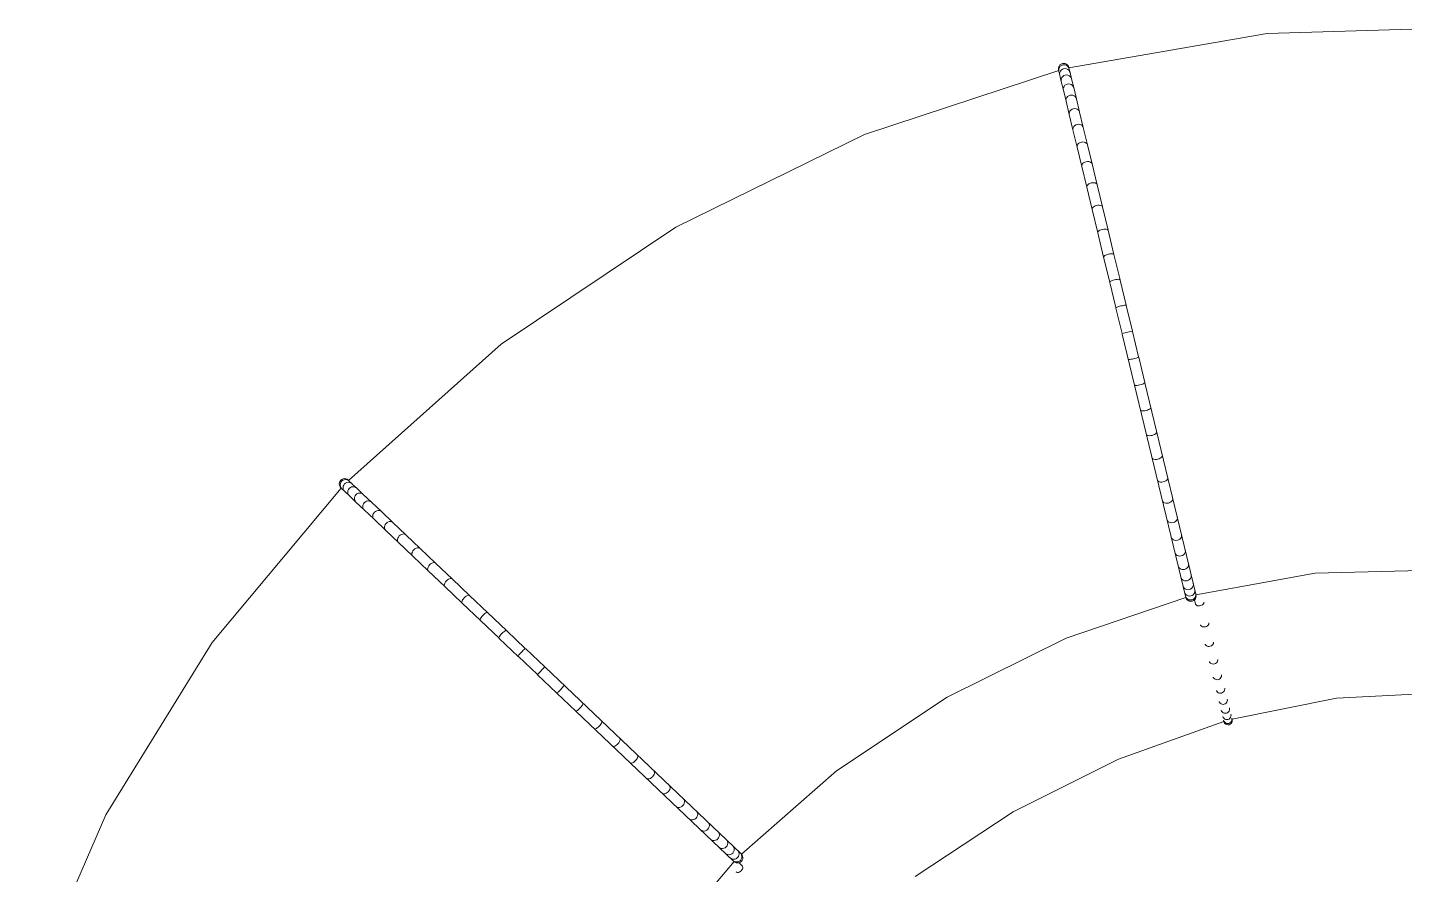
# Model space of a CAD drawing. Header units: millimetres. Extents: x 7998 to 72132, y -12523 to 5591.
# Drawn here: x 64845.8 to 64896, y -7515.5 to -7484.6 of the extents above; entities that cross this region are included whole.
import ezdxf

# ---------------------------------------------------------------- set-up
doc = ezdxf.new("R2010")
doc.units = ezdxf.units.MM
doc.layers.add('Xray_Furniture Temporary', color=23, linetype='Continuous', lineweight=15)

msp = doc.modelspace()

# ---------------------------------------------------------------- linework, layer by layer
at = {"layer": 'Xray_Furniture Temporary', "lineweight": 0}
for p, q in [((64890.963, -7484.844), (64883.738, -7486.102)), ((64898.342, -7484.629), (64890.963, -7484.844)), ((64883.499, -7485.944), (64883.55, -7485.938)), ((64883.55, -7485.938), (64883.6, -7485.946)), ((64876.283, -7488.534), (64883.364, -7486.195)), ((64883.352, -7486.13), (64883.36, -7486.08)), ((64883.358, -7486.181), (64883.352, -7486.13)), ((64883.364, -7486.195), (64883.358, -7486.181)), ((64883.36, -7486.08), (64883.38, -7486.033)), ((64883.364, -7486.177), (64883.371, -7486.127)), ((64883.364, -7486.195), (64883.364, -7486.177)), ((64883.369, -7486.228), (64883.364, -7486.195)), ((64883.403, -7486.367), (64883.369, -7486.228)), ((64883.371, -7486.127), (64883.392, -7486.08)), ((64883.38, -7486.033), (64883.412, -7485.993)), ((64883.392, -7486.08), (64883.423, -7486.04)), ((64883.397, -7486.317), (64883.405, -7486.267)), ((64883.403, -7486.367), (64883.397, -7486.317)), ((64883.408, -7486.38), (64883.403, -7486.367)), ((64883.405, -7486.267), (64883.425, -7486.22)), ((64883.458, -7486.596), (64883.408, -7486.38)), ((64883.412, -7485.993), (64883.452, -7485.962)), ((64883.423, -7486.04), (64883.464, -7486.01)), ((64883.425, -7486.22), (64883.457, -7486.181)), ((64883.452, -7485.962), (64883.499, -7485.944)), ((64883.457, -7486.181), (64883.498, -7486.151)), ((64883.464, -7486.01), (64883.511, -7485.991)), ((64883.481, -7486.452), (64883.513, -7486.413)), ((64883.498, -7486.151), (64883.545, -7486.133)), ((64883.511, -7485.991), (64883.561, -7485.986)), ((64883.513, -7486.413), (64883.554, -7486.383)), ((64883.545, -7486.133), (64883.595, -7486.127)), ((64883.554, -7486.383), (64883.601, -7486.365)), ((64883.561, -7485.986), (64883.611, -7485.994)), ((64883.595, -7486.127), (64883.645, -7486.135)), ((64883.6, -7485.946), (64883.646, -7485.967)), ((64883.601, -7486.365), (64883.651, -7486.359)), ((64883.611, -7485.994), (64883.658, -7486.015)), ((64883.645, -7486.135), (64883.692, -7486.155)), ((64883.646, -7485.967), (64883.686, -7485.999)), ((64883.651, -7486.359), (64883.701, -7486.367)), ((64883.658, -7486.015), (64883.697, -7486.047)), ((64883.686, -7485.999), (64883.716, -7486.041)), ((64883.692, -7486.155), (64883.731, -7486.186)), ((64883.697, -7486.047), (64883.727, -7486.088)), ((64883.701, -7486.367), (64883.747, -7486.386)), ((64883.716, -7486.041), (64883.735, -7486.089)), ((64883.727, -7486.088), (64883.738, -7486.102)), ((64883.731, -7486.186), (64883.761, -7486.227)), ((64883.738, -7486.102), (64883.733, -7486.103)), ((64883.735, -7486.089), (64883.738, -7486.102)), ((64883.779, -7486.274), (64883.738, -7486.102)), ((64883.747, -7486.386), (64883.787, -7486.417)), ((64883.761, -7486.227), (64883.779, -7486.274)), ((64883.835, -7486.503), (64883.779, -7486.274)), ((64883.787, -7486.417), (64883.816, -7486.457)), ((64883.453, -7486.546), (64883.461, -7486.497)), ((64883.458, -7486.596), (64883.453, -7486.546)), ((64883.535, -7486.913), (64883.458, -7486.596)), ((64883.461, -7486.497), (64883.481, -7486.452)), ((64883.53, -7486.865), (64883.538, -7486.817)), ((64883.535, -7486.913), (64883.53, -7486.865)), ((64883.632, -7487.316), (64883.535, -7486.913)), ((64883.538, -7486.817), (64883.559, -7486.773)), ((64883.559, -7486.773), (64883.591, -7486.735)), ((64883.591, -7486.735), (64883.632, -7486.706)), ((64883.632, -7486.706), (64883.679, -7486.688)), ((64883.679, -7486.688), (64883.729, -7486.682)), ((64883.729, -7486.682), (64883.779, -7486.689)), ((64883.779, -7486.689), (64883.825, -7486.707)), ((64883.816, -7486.457), (64883.835, -7486.503)), ((64883.825, -7486.707), (64883.864, -7486.737)), ((64883.911, -7486.82), (64883.835, -7486.503)), ((64883.864, -7486.737), (64883.893, -7486.775)), ((64883.893, -7486.775), (64883.911, -7486.82)), ((64884.008, -7487.224), (64883.911, -7486.82)), ((64883.627, -7487.27), (64883.636, -7487.224)), ((64883.632, -7487.316), (64883.627, -7487.27)), ((64883.749, -7487.801), (64883.632, -7487.316)), ((64883.636, -7487.224), (64883.657, -7487.181)), ((64883.657, -7487.181), (64883.689, -7487.145)), ((64883.689, -7487.145), (64883.731, -7487.116)), ((64883.731, -7487.116), (64883.778, -7487.098)), ((64883.778, -7487.098), (64883.828, -7487.092)), ((64883.828, -7487.092), (64883.878, -7487.098)), ((64883.878, -7487.098), (64883.923, -7487.116)), ((64883.923, -7487.116), (64883.962, -7487.144)), ((64883.962, -7487.144), (64883.991, -7487.181)), ((64883.991, -7487.181), (64884.008, -7487.224)), ((64884.125, -7487.709), (64884.008, -7487.224)), ((64883.745, -7487.757), (64883.754, -7487.713)), ((64883.749, -7487.801), (64883.745, -7487.757)), ((64883.884, -7488.362), (64883.749, -7487.801)), ((64883.754, -7487.713), (64883.776, -7487.672)), ((64883.776, -7487.672), (64883.808, -7487.637)), ((64883.808, -7487.637), (64883.85, -7487.61)), ((64883.85, -7487.61), (64883.897, -7487.592)), ((64883.897, -7487.592), (64883.947, -7487.586)), ((64883.947, -7487.586), (64883.996, -7487.591)), ((64883.996, -7487.591), (64884.042, -7487.607)), ((64884.042, -7487.607), (64884.08, -7487.634)), ((64884.08, -7487.634), (64884.109, -7487.668)), ((64884.109, -7487.668), (64884.125, -7487.709)), ((64884.261, -7488.27), (64884.125, -7487.709)), ((64883.881, -7488.321), (64883.891, -7488.28)), ((64883.884, -7488.362), (64883.881, -7488.321)), ((64884.037, -7488.995), (64883.884, -7488.362)), ((64883.891, -7488.28), (64883.913, -7488.241)), ((64883.913, -7488.241), (64883.946, -7488.207)), ((64883.946, -7488.207), (64883.987, -7488.181)), ((64883.987, -7488.181), (64884.035, -7488.164)), ((64884.035, -7488.164), (64884.085, -7488.157)), ((64884.085, -7488.157), (64884.134, -7488.161)), ((64884.134, -7488.161), (64884.179, -7488.176)), ((64884.179, -7488.176), (64884.217, -7488.2)), ((64884.217, -7488.2), (64884.245, -7488.232)), ((64884.245, -7488.232), (64884.261, -7488.27)), ((64884.413, -7488.903), (64884.261, -7488.27)), ((64869.407, -7491.911), (64876.283, -7488.534)), ((64884.034, -7488.957), (64884.045, -7488.918)), ((64884.045, -7488.918), (64884.067, -7488.882)), ((64884.067, -7488.882), (64884.101, -7488.85)), ((64884.101, -7488.85), (64884.143, -7488.825)), ((64884.143, -7488.825), (64884.19, -7488.808)), ((64884.19, -7488.808), (64884.24, -7488.801)), ((64884.24, -7488.801), (64884.289, -7488.804)), ((64884.289, -7488.804), (64884.334, -7488.817)), ((64884.334, -7488.817), (64884.371, -7488.839)), ((64884.371, -7488.839), (64884.398, -7488.868)), ((64884.398, -7488.868), (64884.413, -7488.903)), ((64884.582, -7489.602), (64884.413, -7488.903)), ((64884.037, -7488.995), (64884.034, -7488.957)), ((64884.205, -7489.694), (64884.037, -7488.995)), ((64884.203, -7489.659), (64884.215, -7489.624)), ((64884.205, -7489.694), (64884.203, -7489.659)), ((64884.388, -7490.451), (64884.205, -7489.694)), ((64884.215, -7489.624), (64884.238, -7489.59)), ((64884.238, -7489.59), (64884.272, -7489.561)), ((64884.272, -7489.561), (64884.314, -7489.537)), ((64884.314, -7489.537), (64884.362, -7489.521)), ((64884.362, -7489.521), (64884.412, -7489.513)), ((64884.412, -7489.513), (64884.46, -7489.515)), ((64884.46, -7489.515), (64884.504, -7489.525)), ((64884.504, -7489.525), (64884.541, -7489.544)), ((64884.541, -7489.544), (64884.567, -7489.57)), ((64884.567, -7489.57), (64884.582, -7489.602)), ((64884.764, -7490.359), (64884.582, -7489.602)), ((64884.387, -7490.42), (64884.399, -7490.389)), ((64884.388, -7490.451), (64884.387, -7490.42)), ((64884.583, -7491.259), (64884.388, -7490.451)), ((64884.399, -7490.389), (64884.423, -7490.358)), ((64884.423, -7490.358), (64884.458, -7490.331)), ((64884.458, -7490.331), (64884.5, -7490.309)), ((64884.5, -7490.309), (64884.548, -7490.293)), ((64884.548, -7490.293), (64884.598, -7490.285)), ((64884.598, -7490.285), (64884.646, -7490.285)), ((64884.646, -7490.285), (64884.69, -7490.293)), ((64884.69, -7490.293), (64884.725, -7490.309)), ((64884.725, -7490.309), (64884.751, -7490.332)), ((64884.751, -7490.332), (64884.764, -7490.359)), ((64884.959, -7491.168), (64884.764, -7490.359)), ((64884.583, -7491.233), (64884.596, -7491.205)), ((64884.583, -7491.259), (64884.583, -7491.233)), ((64884.788, -7492.111), (64884.583, -7491.259)), ((64884.596, -7491.205), (64884.621, -7491.178)), ((64884.621, -7491.178), (64884.656, -7491.153)), ((64884.656, -7491.153), (64884.699, -7491.133)), ((64884.699, -7491.133), (64884.747, -7491.118)), ((64884.747, -7491.118), (64884.797, -7491.109)), ((64884.797, -7491.109), (64884.845, -7491.108)), ((64884.845, -7491.108), (64884.887, -7491.113)), ((64884.887, -7491.113), (64884.922, -7491.126)), ((64884.922, -7491.126), (64884.947, -7491.144)), ((64884.947, -7491.144), (64884.959, -7491.168)), ((64885.165, -7492.019), (64884.959, -7491.168)), ((64869.407, -7491.911), (64863.045, -7496.177)), ((64884.788, -7492.111), (64884.789, -7492.089)), ((64885.002, -7492.999), (64884.788, -7492.111)), ((64884.789, -7492.089), (64884.804, -7492.066)), ((64884.804, -7492.066), (64884.829, -7492.042)), ((64884.829, -7492.042), (64884.865, -7492.021)), ((64884.865, -7492.021), (64884.909, -7492.002)), ((64884.909, -7492.002), (64884.957, -7491.987)), ((64884.957, -7491.987), (64885.006, -7491.978)), ((64885.006, -7491.978), (64885.054, -7491.975)), ((64885.054, -7491.975), (64885.096, -7491.978)), ((64885.096, -7491.978), (64885.13, -7491.987)), ((64885.13, -7491.987), (64885.153, -7492.001)), ((64885.153, -7492.001), (64885.165, -7492.019)), ((64885.379, -7492.907), (64885.165, -7492.019)), ((64885.005, -7492.982), (64885.02, -7492.963)), ((64885.02, -7492.963), (64885.047, -7492.943)), ((64885.047, -7492.943), (64885.083, -7492.924)), ((64885.083, -7492.924), (64885.127, -7492.907)), ((64885.127, -7492.907), (64885.175, -7492.894)), ((64885.175, -7492.894), (64885.225, -7492.884)), ((64885.225, -7492.884), (64885.272, -7492.879)), ((64885.272, -7492.879), (64885.313, -7492.879)), ((64885.313, -7492.879), (64885.346, -7492.884)), ((64885.346, -7492.884), (64885.369, -7492.893)), ((64885.369, -7492.893), (64885.379, -7492.907)), ((64885.6, -7493.822), (64885.379, -7492.907)), ((64885.002, -7492.999), (64885.005, -7492.982)), ((64885.223, -7493.913), (64885.002, -7492.999)), ((64885.223, -7493.913), (64885.226, -7493.901)), ((64885.226, -7493.929), (64885.223, -7493.913)), ((64885.226, -7493.901), (64885.243, -7493.887)), ((64885.445, -7494.834), (64885.226, -7493.929)), ((64885.243, -7493.887), (64885.27, -7493.871)), ((64885.27, -7493.871), (64885.308, -7493.856)), ((64885.308, -7493.856), (64885.352, -7493.841)), ((64885.352, -7493.841), (64885.401, -7493.827)), ((64885.401, -7493.827), (64885.45, -7493.817)), ((64885.45, -7493.817), (64885.496, -7493.81)), ((64885.496, -7493.81), (64885.537, -7493.807)), ((64885.537, -7493.807), (64885.569, -7493.808)), ((64885.569, -7493.808), (64885.59, -7493.813)), ((64885.59, -7493.813), (64885.6, -7493.822)), ((64885.603, -7493.834), (64885.6, -7493.822)), ((64885.825, -7494.754), (64885.603, -7493.834)), ((64885.448, -7494.845), (64885.445, -7494.834)), ((64885.448, -7494.845), (64885.453, -7494.839)), ((64885.451, -7494.862), (64885.675, -7495.787)), ((64885.453, -7494.839), (64885.47, -7494.829)), ((64885.47, -7494.829), (64885.499, -7494.818)), ((64885.499, -7494.818), (64885.537, -7494.805)), ((64885.537, -7494.805), (64885.582, -7494.792)), ((64885.582, -7494.792), (64885.63, -7494.78)), ((64885.63, -7494.78), (64885.679, -7494.769)), ((64885.679, -7494.769), (64885.725, -7494.76)), ((64885.725, -7494.76), (64885.765, -7494.753)), ((64885.765, -7494.753), (64885.796, -7494.75)), ((64885.796, -7494.75), (64885.817, -7494.751)), ((64885.817, -7494.751), (64885.825, -7494.754)), ((64886.052, -7495.696), (64885.828, -7494.766)), ((64886.045, -7495.698), (64885.675, -7495.787)), ((64885.679, -7495.803), (64887.986, -7505.363)), ((64886.045, -7495.698), (64886.052, -7495.696)), ((64886.054, -7495.708), (64886.279, -7496.637)), ((64863.045, -7496.177), (64857.481, -7501.138)), ((64885.902, -7496.728), (64885.909, -7496.732)), ((64885.909, -7496.732), (64885.929, -7496.732)), ((64885.929, -7496.732), (64885.96, -7496.729)), ((64885.96, -7496.729), (64885.999, -7496.723)), ((64885.999, -7496.723), (64886.045, -7496.714)), ((64886.045, -7496.714), (64886.094, -7496.703)), ((64886.094, -7496.703), (64886.143, -7496.691)), ((64886.143, -7496.691), (64886.188, -7496.678)), ((64886.188, -7496.678), (64886.226, -7496.665)), ((64886.226, -7496.665), (64886.255, -7496.654)), ((64886.255, -7496.654), (64886.273, -7496.644)), ((64886.273, -7496.644), (64886.279, -7496.637)), ((64886.281, -7496.649), (64886.503, -7497.57)), ((64886.127, -7497.661), (64886.135, -7497.67)), ((64886.135, -7497.67), (64886.156, -7497.675)), ((64886.156, -7497.675), (64886.188, -7497.676)), ((64886.188, -7497.676), (64886.228, -7497.673)), ((64886.228, -7497.673), (64886.275, -7497.666)), ((64886.275, -7497.666), (64886.324, -7497.656)), ((64886.324, -7497.656), (64886.372, -7497.643)), ((64886.372, -7497.643), (64886.417, -7497.628)), ((64886.417, -7497.628), (64886.455, -7497.612)), ((64886.455, -7497.612), (64886.483, -7497.596)), ((64886.483, -7497.596), (64886.499, -7497.582)), ((64886.499, -7497.582), (64886.503, -7497.57)), ((64886.506, -7497.581), (64888.36, -7505.288)), ((64886.726, -7498.496), (64886.724, -7498.485)), ((64886.348, -7498.576), (64886.357, -7498.589)), ((64886.357, -7498.589), (64886.379, -7498.599)), ((64886.379, -7498.599), (64886.412, -7498.604)), ((64886.412, -7498.604), (64886.453, -7498.604)), ((64886.453, -7498.604), (64886.5, -7498.599)), ((64886.5, -7498.599), (64886.549, -7498.59)), ((64886.549, -7498.59), (64886.597, -7498.576)), ((64886.597, -7498.576), (64886.642, -7498.559)), ((64886.642, -7498.559), (64886.678, -7498.54)), ((64886.678, -7498.54), (64886.706, -7498.521)), ((64886.706, -7498.521), (64886.721, -7498.502)), ((64886.721, -7498.502), (64886.726, -7498.496)), ((64886.566, -7499.479), (64886.563, -7499.465)), ((64886.566, -7499.479), (64886.572, -7499.481)), ((64886.572, -7499.481), (64886.595, -7499.496)), ((64886.768, -7499.496), (64886.816, -7499.482)), ((64886.816, -7499.482), (64886.86, -7499.463)), ((64886.86, -7499.463), (64886.896, -7499.441)), ((64886.896, -7499.441), (64886.922, -7499.418)), ((64886.922, -7499.418), (64886.936, -7499.394)), ((64886.936, -7499.394), (64886.94, -7499.384)), ((64886.94, -7499.384), (64886.938, -7499.374)), ((64886.595, -7499.496), (64886.629, -7499.505)), ((64886.629, -7499.505), (64886.671, -7499.508)), ((64886.671, -7499.508), (64886.718, -7499.505)), ((64886.718, -7499.505), (64886.768, -7499.496)), ((64886.774, -7500.33), (64886.769, -7500.318)), ((64886.779, -7500.338), (64886.774, -7500.33)), ((64886.779, -7500.338), (64886.803, -7500.356)), ((64886.803, -7500.356), (64886.837, -7500.369)), ((64886.837, -7500.369), (64886.88, -7500.375)), ((64886.88, -7500.375), (64886.928, -7500.374)), ((64886.928, -7500.374), (64886.977, -7500.365)), ((64886.977, -7500.365), (64887.025, -7500.351)), ((64887.025, -7500.351), (64887.069, -7500.33)), ((64887.069, -7500.33), (64887.104, -7500.306)), ((64887.104, -7500.306), (64887.129, -7500.278)), ((64887.129, -7500.278), (64887.143, -7500.251)), ((64887.143, -7500.251), (64887.146, -7500.235)), ((64887.146, -7500.235), (64887.144, -7500.227)), ((64852.509, -7507.045), (64857.211, -7501.417)), ((64857.146, -7501.22), (64857.14, -7501.27)), ((64857.14, -7501.27), (64857.148, -7501.321)), ((64857.164, -7501.172), (64857.146, -7501.22)), ((64857.148, -7501.321), (64857.169, -7501.368)), ((64857.194, -7501.132), (64857.164, -7501.172)), ((64857.169, -7501.368), (64857.202, -7501.408)), ((64857.181, -7501.253), (64857.176, -7501.304)), ((64857.176, -7501.304), (64857.184, -7501.354)), ((64857.199, -7501.206), (64857.181, -7501.253)), ((64857.184, -7501.354), (64857.204, -7501.401)), ((64857.233, -7501.1), (64857.194, -7501.132)), ((64857.229, -7501.165), (64857.199, -7501.206)), ((64857.202, -7501.408), (64857.211, -7501.417)), ((64857.204, -7501.401), (64857.214, -7501.413)), ((64857.204, -7501.401), (64857.211, -7501.417)), ((64857.211, -7501.417), (64857.214, -7501.413)), ((64857.34, -7501.539), (64857.211, -7501.417)), ((64857.269, -7501.134), (64857.229, -7501.165)), ((64857.28, -7501.08), (64857.233, -7501.1)), ((64857.315, -7501.114), (64857.269, -7501.134)), ((64857.33, -7501.073), (64857.28, -7501.08)), ((64857.286, -7501.353), (64857.28, -7501.403)), ((64857.28, -7501.403), (64857.288, -7501.453)), ((64857.304, -7501.306), (64857.286, -7501.353)), ((64857.288, -7501.453), (64857.308, -7501.5)), ((64857.334, -7501.265), (64857.304, -7501.306)), ((64857.365, -7501.106), (64857.315, -7501.114)), ((64857.381, -7501.079), (64857.33, -7501.073)), ((64857.374, -7501.234), (64857.334, -7501.265)), ((64857.416, -7501.112), (64857.365, -7501.106)), ((64857.42, -7501.213), (64857.374, -7501.234)), ((64857.429, -7501.097), (64857.381, -7501.079)), ((64857.464, -7501.131), (64857.416, -7501.112)), ((64857.47, -7501.206), (64857.42, -7501.213)), ((64857.47, -7501.128), (64857.429, -7501.097)), ((64857.478, -7501.471), (64857.459, -7501.518)), ((64857.478, -7501.141), (64857.464, -7501.131)), ((64857.478, -7501.141), (64857.47, -7501.128)), ((64857.47, -7501.128), (64857.481, -7501.138)), ((64857.52, -7501.211), (64857.47, -7501.206)), ((64857.481, -7501.138), (64857.478, -7501.141)), ((64857.505, -7501.161), (64857.478, -7501.141)), ((64857.508, -7501.43), (64857.478, -7501.471)), ((64857.608, -7501.259), (64857.505, -7501.161)), ((64857.547, -7501.398), (64857.508, -7501.43)), ((64857.567, -7501.23), (64857.52, -7501.211)), ((64857.593, -7501.378), (64857.547, -7501.398)), ((64857.608, -7501.259), (64857.567, -7501.23)), ((64857.643, -7501.37), (64857.593, -7501.378)), ((64857.617, -7501.271), (64857.608, -7501.259)), ((64857.779, -7501.422), (64857.617, -7501.271)), ((64857.692, -7501.375), (64857.643, -7501.37)), ((64857.739, -7501.392), (64857.692, -7501.375)), ((64857.779, -7501.422), (64857.739, -7501.392)), ((64858.015, -7501.646), (64857.779, -7501.422)), ((64886.968, -7501.139), (64886.964, -7501.128)), ((64886.975, -7501.15), (64886.968, -7501.139)), ((64886.975, -7501.15), (64887, -7501.173)), ((64887, -7501.173), (64887.035, -7501.189)), ((64887.035, -7501.189), (64887.078, -7501.198)), ((64887.078, -7501.198), (64887.127, -7501.198)), ((64887.127, -7501.198), (64887.176, -7501.19)), ((64887.176, -7501.19), (64887.224, -7501.175)), ((64887.224, -7501.175), (64887.267, -7501.153)), ((64887.267, -7501.153), (64887.302, -7501.125)), ((64887.302, -7501.125), (64887.326, -7501.095)), ((64887.326, -7501.095), (64887.339, -7501.063)), ((64887.34, -7501.044), (64887.339, -7501.036)), ((64887.339, -7501.063), (64887.34, -7501.044)), ((64857.308, -7501.5), (64857.34, -7501.539)), ((64857.51, -7501.701), (64857.34, -7501.539)), ((64857.459, -7501.518), (64857.453, -7501.568)), ((64857.453, -7501.568), (64857.46, -7501.617)), ((64857.46, -7501.617), (64857.479, -7501.663)), ((64857.479, -7501.663), (64857.51, -7501.701)), ((64857.747, -7501.926), (64857.51, -7501.701)), ((64857.699, -7501.746), (64857.692, -7501.795)), ((64857.692, -7501.795), (64857.698, -7501.844)), ((64857.698, -7501.844), (64857.717, -7501.888)), ((64857.718, -7501.699), (64857.699, -7501.746)), ((64857.717, -7501.888), (64857.747, -7501.926)), ((64857.748, -7501.659), (64857.718, -7501.699)), ((64858.047, -7502.212), (64857.747, -7501.926)), ((64857.787, -7501.627), (64857.748, -7501.659)), ((64857.833, -7501.606), (64857.787, -7501.627)), ((64857.882, -7501.597), (64857.833, -7501.606)), ((64857.931, -7501.601), (64857.882, -7501.597)), ((64857.976, -7501.618), (64857.931, -7501.601)), ((64858.015, -7501.646), (64857.976, -7501.618)), ((64858.024, -7501.99), (64858.004, -7502.036)), ((64858.316, -7501.932), (64858.015, -7501.646)), ((64858.054, -7501.95), (64858.024, -7501.99)), ((64858.093, -7501.918), (64858.054, -7501.95)), ((64858.138, -7501.896), (64858.093, -7501.918)), ((64858.186, -7501.887), (64858.138, -7501.896)), ((64858.234, -7501.89), (64858.186, -7501.887)), ((64858.278, -7501.905), (64858.234, -7501.89)), ((64858.316, -7501.932), (64858.278, -7501.905)), ((64858.677, -7502.276), (64858.316, -7501.932)), ((64887.15, -7501.897), (64887.147, -7501.887)), ((64887.158, -7501.912), (64887.15, -7501.897)), ((64887.158, -7501.912), (64887.184, -7501.938)), ((64887.184, -7501.938), (64887.22, -7501.957)), ((64887.22, -7501.957), (64887.264, -7501.968)), ((64887.264, -7501.968), (64887.313, -7501.97)), ((64887.313, -7501.97), (64887.362, -7501.962)), ((64887.362, -7501.962), (64887.41, -7501.946)), ((64887.41, -7501.946), (64887.453, -7501.923)), ((64887.453, -7501.923), (64887.487, -7501.893)), ((64887.487, -7501.893), (64887.511, -7501.86)), ((64887.511, -7501.86), (64887.523, -7501.825)), ((64887.523, -7501.801), (64887.521, -7501.795)), ((64887.523, -7501.825), (64887.523, -7501.801)), ((64858.004, -7502.036), (64857.997, -7502.085)), ((64857.997, -7502.085), (64858.002, -7502.132)), ((64858.002, -7502.132), (64858.019, -7502.176)), ((64858.019, -7502.176), (64858.047, -7502.212)), ((64858.409, -7502.556), (64858.047, -7502.212)), ((64858.371, -7502.385), (64858.363, -7502.433)), ((64858.363, -7502.433), (64858.367, -7502.479)), ((64858.367, -7502.479), (64858.382, -7502.521)), ((64858.392, -7502.34), (64858.371, -7502.385)), ((64858.422, -7502.3), (64858.392, -7502.34)), ((64858.461, -7502.268), (64858.422, -7502.3)), ((64858.506, -7502.246), (64858.461, -7502.268)), ((64858.553, -7502.235), (64858.506, -7502.246)), ((64858.599, -7502.237), (64858.553, -7502.235)), ((64858.641, -7502.251), (64858.599, -7502.237)), ((64858.677, -7502.276), (64858.641, -7502.251)), ((64859.096, -7502.674), (64858.677, -7502.276)), ((64887.691, -7502.5), (64887.69, -7502.494)), ((64887.692, -7502.527), (64887.691, -7502.5)), ((64858.382, -7502.521), (64858.409, -7502.556)), ((64858.827, -7502.954), (64858.409, -7502.556)), ((64858.797, -7502.79), (64858.787, -7502.836)), ((64858.787, -7502.836), (64858.789, -7502.881)), ((64858.789, -7502.881), (64858.803, -7502.921)), ((64858.818, -7502.745), (64858.797, -7502.79)), ((64858.803, -7502.921), (64858.827, -7502.954)), ((64858.848, -7502.705), (64858.818, -7502.745)), ((64859.299, -7503.402), (64858.827, -7502.954)), ((64858.887, -7502.673), (64858.848, -7502.705)), ((64858.931, -7502.65), (64858.887, -7502.673)), ((64858.976, -7502.638), (64858.931, -7502.65)), ((64859.021, -7502.638), (64858.976, -7502.638)), ((64859.062, -7502.651), (64859.021, -7502.638)), ((64859.096, -7502.674), (64859.062, -7502.651)), ((64859.567, -7503.122), (64859.096, -7502.674)), ((64887.318, -7502.596), (64887.316, -7502.588)), ((64887.328, -7502.614), (64887.318, -7502.596)), ((64887.328, -7502.614), (64887.354, -7502.643)), ((64887.354, -7502.643), (64887.391, -7502.665)), ((64887.391, -7502.665), (64887.436, -7502.678)), ((64887.436, -7502.678), (64887.484, -7502.682)), ((64887.484, -7502.682), (64887.534, -7502.675)), ((64887.534, -7502.675), (64887.582, -7502.658)), ((64887.582, -7502.658), (64887.624, -7502.634)), ((64887.624, -7502.634), (64887.658, -7502.602)), ((64887.658, -7502.602), (64887.681, -7502.566)), ((64887.681, -7502.566), (64887.692, -7502.527)), ((64859.276, -7503.246), (64859.265, -7503.29)), ((64859.265, -7503.29), (64859.265, -7503.333)), ((64859.265, -7503.333), (64859.277, -7503.372)), ((64859.298, -7503.202), (64859.276, -7503.246)), ((64859.277, -7503.372), (64859.299, -7503.402)), ((64859.329, -7503.162), (64859.298, -7503.202)), ((64859.82, -7503.898), (64859.299, -7503.402)), ((64859.367, -7503.129), (64859.329, -7503.162)), ((64859.41, -7503.105), (64859.367, -7503.129)), ((64859.454, -7503.092), (64859.41, -7503.105)), ((64859.497, -7503.091), (64859.454, -7503.092)), ((64859.536, -7503.101), (64859.497, -7503.091)), ((64859.567, -7503.122), (64859.536, -7503.101)), ((64860.088, -7503.618), (64859.567, -7503.122)), ((64887.471, -7503.228), (64887.469, -7503.222)), ((64887.481, -7503.249), (64887.471, -7503.228)), ((64887.481, -7503.249), (64887.508, -7503.282)), ((64887.508, -7503.282), (64887.546, -7503.306)), ((64887.546, -7503.306), (64887.591, -7503.321)), ((64887.591, -7503.321), (64887.64, -7503.326)), ((64887.64, -7503.326), (64887.69, -7503.319)), ((64887.69, -7503.319), (64887.737, -7503.303)), ((64887.737, -7503.303), (64887.779, -7503.277)), ((64887.779, -7503.277), (64887.813, -7503.243)), ((64887.813, -7503.243), (64887.835, -7503.204)), ((64887.835, -7503.204), (64887.845, -7503.163)), ((64887.844, -7503.132), (64887.843, -7503.128)), ((64887.845, -7503.163), (64887.844, -7503.132)), ((64859.793, -7503.793), (64859.791, -7503.834)), ((64859.791, -7503.834), (64859.8, -7503.87)), ((64859.806, -7503.749), (64859.793, -7503.793)), ((64859.8, -7503.87), (64859.82, -7503.898)), ((64859.828, -7503.706), (64859.806, -7503.749)), ((64860.385, -7504.435), (64859.82, -7503.898)), ((64859.86, -7503.667), (64859.828, -7503.706)), ((64859.898, -7503.634), (64859.86, -7503.667)), ((64859.94, -7503.609), (64859.898, -7503.634)), ((64859.982, -7503.595), (64859.94, -7503.609)), ((64860.023, -7503.591), (64859.982, -7503.595)), ((64860.059, -7503.599), (64860.023, -7503.591)), ((64860.088, -7503.618), (64860.059, -7503.599)), ((64860.653, -7504.154), (64860.088, -7503.618)), ((64887.607, -7503.79), (64887.605, -7503.785)), ((64887.617, -7503.813), (64887.607, -7503.79)), ((64887.617, -7503.813), (64887.645, -7503.848)), ((64887.645, -7503.848), (64887.683, -7503.875)), ((64887.683, -7503.875), (64887.728, -7503.892)), ((64887.728, -7503.892), (64887.777, -7503.897)), ((64887.777, -7503.897), (64887.828, -7503.891)), ((64887.828, -7503.891), (64887.875, -7503.874)), ((64887.875, -7503.874), (64887.917, -7503.847)), ((64887.917, -7503.847), (64887.95, -7503.812)), ((64887.95, -7503.812), (64887.972, -7503.771)), ((64887.972, -7503.771), (64887.981, -7503.727)), ((64887.979, -7503.694), (64887.978, -7503.69)), ((64887.981, -7503.727), (64887.979, -7503.694)), ((64860.365, -7504.337), (64860.361, -7504.376)), ((64860.361, -7504.376), (64860.368, -7504.409)), ((64860.38, -7504.295), (64860.365, -7504.337)), ((64860.368, -7504.409), (64860.385, -7504.435)), ((64860.404, -7504.253), (64860.38, -7504.295)), ((64860.987, -7505.008), (64860.385, -7504.435)), ((64860.436, -7504.214), (64860.404, -7504.253)), ((64860.473, -7504.181), (64860.436, -7504.214)), ((64860.514, -7504.155), (64860.473, -7504.181)), ((64860.555, -7504.139), (64860.514, -7504.155)), ((64860.593, -7504.133), (64860.555, -7504.139)), ((64860.627, -7504.138), (64860.593, -7504.133)), ((64860.653, -7504.154), (64860.627, -7504.138)), ((64861.255, -7504.727), (64860.653, -7504.154)), ((64887.724, -7504.275), (64887.723, -7504.271)), ((64887.734, -7504.301), (64887.724, -7504.275)), ((64887.734, -7504.301), (64887.763, -7504.338)), ((64887.763, -7504.338), (64887.801, -7504.366)), ((64887.801, -7504.366), (64887.847, -7504.384)), ((64887.847, -7504.384), (64887.896, -7504.39)), ((64887.896, -7504.39), (64887.947, -7504.385)), ((64887.947, -7504.385), (64887.994, -7504.367)), ((64887.994, -7504.367), (64888.035, -7504.339)), ((64888.035, -7504.339), (64888.068, -7504.303)), ((64888.068, -7504.303), (64888.09, -7504.26)), ((64888.09, -7504.26), (64888.099, -7504.214)), ((64888.099, -7504.214), (64888.096, -7504.179)), ((64892.717, -7504.525), (64897.16, -7504.413)), ((64860.976, -7504.918), (64860.97, -7504.955)), ((64860.97, -7504.955), (64860.974, -7504.985)), ((64860.974, -7504.985), (64860.987, -7505.008)), ((64860.993, -7504.878), (64860.976, -7504.918)), ((64861.622, -7505.612), (64860.987, -7505.008)), ((64861.018, -7504.838), (64860.993, -7504.878)), ((64861.05, -7504.799), (64861.018, -7504.838)), ((64861.087, -7504.765), (64861.05, -7504.799)), ((64861.127, -7504.738), (64861.087, -7504.765)), ((64861.166, -7504.72), (64861.127, -7504.738)), ((64861.202, -7504.712), (64861.166, -7504.72)), ((64861.232, -7504.714), (64861.202, -7504.712)), ((64861.255, -7504.727), (64861.232, -7504.714)), ((64861.89, -7505.331), (64861.255, -7504.727)), ((64887.821, -7504.678), (64887.832, -7504.706)), ((64887.832, -7504.706), (64887.861, -7504.745)), ((64887.861, -7504.745), (64887.9, -7504.775)), ((64887.898, -7504.995), (64887.909, -7505.024)), ((64887.9, -7504.775), (64887.946, -7504.794)), ((64887.946, -7504.794), (64887.995, -7504.801)), ((64887.995, -7504.801), (64888.046, -7504.795)), ((64888.046, -7504.795), (64888.093, -7504.778)), ((64888.093, -7504.778), (64888.134, -7504.749)), ((64888.134, -7504.749), (64888.167, -7504.711)), ((64888.167, -7504.711), (64888.188, -7504.667)), ((64888.188, -7504.667), (64888.197, -7504.62)), ((64888.196, -7504.595), (64888.193, -7504.582)), ((64888.197, -7504.62), (64888.196, -7504.595)), ((64888.244, -7505.032), (64888.265, -7504.987)), ((64888.265, -7504.987), (64888.273, -7504.938)), ((64888.272, -7504.909), (64888.269, -7504.898)), ((64888.273, -7504.938), (64888.272, -7504.909)), ((64888.369, -7505.313), (64892.717, -7504.525)), ((64861.639, -7505.493), (64861.621, -7505.531)), ((64861.666, -7505.454), (64861.639, -7505.493)), ((64861.699, -7505.415), (64861.666, -7505.454)), ((64861.735, -7505.381), (64861.699, -7505.415)), ((64861.773, -7505.353), (64861.735, -7505.381)), ((64861.81, -7505.333), (64861.773, -7505.353)), ((64861.843, -7505.322), (64861.81, -7505.333)), ((64861.871, -7505.321), (64861.843, -7505.322)), ((64861.89, -7505.331), (64861.871, -7505.321)), ((64862.552, -7505.96), (64861.89, -7505.331)), ((64883.636, -7506.892), (64887.998, -7505.41)), ((64887.909, -7505.024), (64887.938, -7505.064)), ((64887.938, -7505.064), (64887.977, -7505.096)), ((64887.953, -7505.224), (64887.964, -7505.254)), ((64887.964, -7505.254), (64887.994, -7505.295)), ((64887.977, -7505.096), (64888.023, -7505.116)), ((64887.986, -7505.363), (64887.998, -7505.393)), ((64887.994, -7505.295), (64888.033, -7505.327)), ((64887.998, -7505.393), (64888.028, -7505.435)), ((64887.998, -7505.41), (64888.009, -7505.44)), ((64888.009, -7505.44), (64888.039, -7505.482)), ((64888.023, -7505.116), (64888.073, -7505.123)), ((64888.028, -7505.435), (64888.067, -7505.467)), ((64888.033, -7505.327), (64888.079, -7505.348)), ((64888.039, -7505.482), (64888.078, -7505.515)), ((64888.067, -7505.467), (64888.113, -7505.488)), ((64888.073, -7505.123), (64888.123, -7505.118)), ((64888.079, -7505.348), (64888.129, -7505.356)), ((64888.113, -7505.488), (64888.163, -7505.497)), ((64888.123, -7505.118), (64888.171, -7505.1)), ((64888.129, -7505.356), (64888.18, -7505.351)), ((64888.163, -7505.497), (64888.214, -7505.492)), ((64888.171, -7505.1), (64888.212, -7505.071)), ((64888.18, -7505.351), (64888.227, -7505.333)), ((64888.212, -7505.071), (64888.244, -7505.032)), ((64888.214, -7505.492), (64888.261, -7505.474)), ((64888.227, -7505.333), (64888.268, -7505.303)), ((64888.261, -7505.474), (64888.302, -7505.444)), ((64888.268, -7505.303), (64888.3, -7505.264)), ((64888.272, -7505.521), (64888.314, -7505.49)), ((64888.3, -7505.264), (64888.321, -7505.218)), ((64888.302, -7505.444), (64888.334, -7505.404)), ((64888.314, -7505.49), (64888.345, -7505.452)), ((64888.353, -7505.649), (64888.314, -7505.49)), ((64888.321, -7505.218), (64888.329, -7505.168)), ((64888.329, -7505.168), (64888.325, -7505.128)), ((64888.334, -7505.404), (64888.354, -7505.358)), ((64888.345, -7505.452), (64888.366, -7505.405)), ((64888.354, -7505.358), (64888.361, -7505.315)), ((64888.362, -7505.307), (64888.359, -7505.268)), ((64888.361, -7505.315), (64888.362, -7505.307)), ((64888.361, -7505.315), (64888.364, -7505.314)), ((64888.366, -7505.405), (64888.374, -7505.354)), ((64888.374, -7505.354), (64888.369, -7505.313)), ((64861.621, -7505.531), (64861.612, -7505.565)), ((64861.612, -7505.565), (64861.612, -7505.592)), ((64861.612, -7505.592), (64861.622, -7505.612)), ((64862.284, -7506.241), (64861.622, -7505.612)), ((64862.447, -7505.993), (64862.41, -7506.023)), ((64862.482, -7505.971), (64862.447, -7505.993)), ((64862.512, -7505.958), (64862.482, -7505.971)), ((64862.536, -7505.954), (64862.512, -7505.958)), ((64862.552, -7505.96), (64862.536, -7505.954)), ((64863.233, -7506.609), (64862.552, -7505.96)), ((64888.078, -7505.515), (64888.125, -7505.536)), ((64888.125, -7505.536), (64888.175, -7505.544)), ((64888.175, -7505.544), (64888.225, -7505.539)), ((64888.225, -7505.539), (64888.272, -7505.521)), ((64888.357, -7505.658), (64888.353, -7505.649)), ((64888.357, -7505.658), (64888.365, -7505.671)), ((64888.365, -7505.671), (64888.387, -7505.69)), ((64888.387, -7505.69), (64888.417, -7505.704)), ((64888.417, -7505.704), (64888.453, -7505.711)), ((64888.453, -7505.711), (64888.493, -7505.71)), ((64888.493, -7505.71), (64888.533, -7505.703)), ((64888.533, -7505.703), (64888.572, -7505.69)), ((64888.572, -7505.69), (64888.605, -7505.67)), ((64888.605, -7505.67), (64888.632, -7505.647)), ((64888.632, -7505.647), (64888.65, -7505.621)), ((64888.65, -7505.621), (64888.659, -7505.594)), ((64888.658, -7505.577), (64888.657, -7505.573)), ((64888.659, -7505.594), (64888.658, -7505.577)), ((64862.28, -7506.201), (64862.277, -7506.225)), ((64862.277, -7506.225), (64862.284, -7506.241)), ((64862.292, -7506.17), (64862.28, -7506.201)), ((64862.966, -7506.889), (64862.284, -7506.241)), ((64862.313, -7506.134), (64862.292, -7506.17)), ((64862.341, -7506.096), (64862.313, -7506.134)), ((64862.374, -7506.058), (64862.341, -7506.096)), ((64862.41, -7506.023), (64862.374, -7506.058)), ((64888.539, -7506.417), (64888.536, -7506.408)), ((64888.539, -7506.417), (64888.548, -7506.432)), ((64888.548, -7506.432), (64888.571, -7506.455)), ((64888.571, -7506.455), (64888.602, -7506.471)), ((64888.602, -7506.471), (64888.639, -7506.479)), ((64888.639, -7506.479), (64888.679, -7506.48)), ((64888.679, -7506.48), (64888.719, -7506.474)), ((64888.719, -7506.474), (64888.757, -7506.459)), ((64888.757, -7506.459), (64888.791, -7506.439)), ((64888.791, -7506.439), (64888.817, -7506.413)), ((64888.817, -7506.413), (64888.834, -7506.384)), ((64888.834, -7506.384), (64888.842, -7506.354)), ((64888.84, -7506.335), (64888.839, -7506.331)), ((64888.842, -7506.354), (64888.84, -7506.335)), ((64862.969, -7506.856), (64862.963, -7506.877)), ((64862.963, -7506.877), (64862.966, -7506.889)), ((64862.975, -7506.898), (64862.966, -7506.889)), ((64862.984, -7506.828), (64862.969, -7506.856)), ((64863.661, -7507.551), (64862.975, -7506.898)), ((64863.007, -7506.794), (64862.984, -7506.828)), ((64863.037, -7506.757), (64863.007, -7506.794)), ((64863.07, -7506.72), (64863.037, -7506.757)), ((64863.106, -7506.684), (64863.07, -7506.72)), ((64863.141, -7506.654), (64863.106, -7506.684)), ((64863.174, -7506.629), (64863.141, -7506.654)), ((64863.201, -7506.613), (64863.174, -7506.629)), ((64863.221, -7506.606), (64863.201, -7506.613)), ((64863.233, -7506.609), (64863.221, -7506.606)), ((64863.245, -7506.62), (64863.233, -7506.609)), ((64863.92, -7507.261), (64863.245, -7506.62)), ((64879.298, -7509.042), (64883.636, -7506.892)), ((64848.634, -7513.328), (64852.509, -7507.045)), ((64863.69, -7507.499), (64863.672, -7507.524)), ((64863.715, -7507.467), (64863.69, -7507.499)), ((64863.746, -7507.432), (64863.715, -7507.467)), ((64863.78, -7507.395), (64863.746, -7507.432)), ((64863.815, -7507.359), (64863.78, -7507.395)), ((64863.849, -7507.327), (64863.815, -7507.359)), ((64863.879, -7507.3), (64863.849, -7507.327)), ((64863.903, -7507.281), (64863.879, -7507.3)), ((64863.92, -7507.27), (64863.903, -7507.281)), ((64863.929, -7507.27), (64863.92, -7507.261)), ((64863.929, -7507.27), (64863.92, -7507.27)), ((64863.94, -7507.281), (64864.63, -7507.937)), ((64888.707, -7507.116), (64888.705, -7507.108)), ((64888.707, -7507.116), (64888.718, -7507.135)), ((64888.718, -7507.135), (64888.741, -7507.16)), ((64888.741, -7507.16), (64888.773, -7507.178)), ((64888.773, -7507.178), (64888.81, -7507.189)), ((64888.81, -7507.189), (64888.85, -7507.191)), ((64888.85, -7507.191), (64888.89, -7507.184)), ((64888.89, -7507.184), (64888.928, -7507.169)), ((64888.928, -7507.169), (64888.962, -7507.147)), ((64888.962, -7507.147), (64888.987, -7507.12)), ((64888.987, -7507.12), (64889.004, -7507.088)), ((64889.004, -7507.088), (64889.011, -7507.055)), ((64889.009, -7507.033), (64889.008, -7507.03)), ((64889.011, -7507.055), (64889.009, -7507.033)), ((64863.662, -7507.542), (64863.661, -7507.551)), ((64863.672, -7507.524), (64863.662, -7507.542)), ((64864.363, -7508.218), (64863.67, -7507.559)), ((64864.368, -7508.213), (64864.63, -7507.937)), ((64864.642, -7507.948), (64871.767, -7514.727)), ((64888.86, -7507.749), (64888.858, -7507.743)), ((64888.865, -7507.768), (64888.86, -7507.749)), ((64888.865, -7507.768), (64888.871, -7507.77)), ((64888.871, -7507.77), (64888.895, -7507.798)), ((64888.895, -7507.798), (64888.927, -7507.818)), ((64888.927, -7507.818), (64888.964, -7507.83)), ((64888.964, -7507.83), (64889.005, -7507.833)), ((64889.005, -7507.833), (64889.045, -7507.827)), ((64889.045, -7507.827), (64889.083, -7507.812)), ((64889.083, -7507.812), (64889.116, -7507.789)), ((64889.116, -7507.789), (64889.142, -7507.759)), ((64889.142, -7507.759), (64889.158, -7507.726)), ((64889.158, -7507.726), (64889.164, -7507.69)), ((64889.164, -7507.69), (64889.161, -7507.666)), ((64864.368, -7508.213), (64864.363, -7508.218)), ((64864.372, -7508.226), (64865.065, -7508.885)), ((64888.995, -7508.31), (64888.994, -7508.305)), ((64889, -7508.327), (64888.995, -7508.31)), ((64889, -7508.327), (64889.007, -7508.334)), ((64889.007, -7508.334), (64889.032, -7508.364)), ((64889.032, -7508.364), (64889.064, -7508.386)), ((64889.064, -7508.386), (64889.102, -7508.399)), ((64889.102, -7508.399), (64889.142, -7508.403)), ((64889.142, -7508.403), (64889.183, -7508.397)), ((64889.183, -7508.397), (64889.221, -7508.382)), ((64889.221, -7508.382), (64889.253, -7508.358)), ((64889.253, -7508.358), (64889.279, -7508.327)), ((64889.279, -7508.327), (64889.294, -7508.291)), ((64889.294, -7508.291), (64889.3, -7508.253)), ((64889.3, -7508.253), (64889.297, -7508.227)), ((64865.074, -7508.884), (64865.065, -7508.885)), ((64865.091, -7508.873), (64865.074, -7508.884)), ((64865.074, -7508.893), (64865.76, -7509.546)), ((64865.115, -7508.854), (64865.091, -7508.873)), ((64865.145, -7508.827), (64865.115, -7508.854)), ((64865.179, -7508.794), (64865.145, -7508.827)), ((64865.214, -7508.758), (64865.179, -7508.794)), ((64865.248, -7508.722), (64865.214, -7508.758)), ((64865.279, -7508.686), (64865.248, -7508.722)), ((64865.304, -7508.655), (64865.279, -7508.686)), ((64865.322, -7508.63), (64865.304, -7508.655)), ((64865.332, -7508.612), (64865.322, -7508.63)), ((64865.332, -7508.604), (64865.332, -7508.612)), ((64889.112, -7508.795), (64889.111, -7508.792)), ((64889.116, -7508.81), (64889.112, -7508.795)), ((64889.116, -7508.81), (64889.124, -7508.821)), ((64889.124, -7508.821), (64889.15, -7508.853)), ((64889.15, -7508.853), (64889.182, -7508.876)), ((64889.182, -7508.876), (64889.22, -7508.891)), ((64889.22, -7508.891), (64889.261, -7508.896)), ((64889.261, -7508.896), (64889.302, -7508.89)), ((64889.302, -7508.89), (64889.339, -7508.874)), ((64889.339, -7508.874), (64889.372, -7508.849)), ((64889.372, -7508.849), (64889.397, -7508.817)), ((64889.397, -7508.817), (64889.412, -7508.78)), ((64889.412, -7508.78), (64889.417, -7508.74)), ((64889.417, -7508.74), (64889.414, -7508.712)), ((64897.355, -7508.883), (64893.487, -7509.076)), ((64865.821, -7509.525), (64865.793, -7509.541)), ((64865.853, -7509.5), (64865.821, -7509.525)), ((64865.889, -7509.469), (64865.853, -7509.5)), ((64865.924, -7509.434), (64865.889, -7509.469)), ((64865.958, -7509.396), (64865.924, -7509.434)), ((64865.987, -7509.359), (64865.958, -7509.396)), ((64866.01, -7509.326), (64865.987, -7509.359)), ((64866.024, -7509.298), (64866.01, -7509.326)), ((64866.03, -7509.277), (64866.024, -7509.298)), ((64866.027, -7509.266), (64866.03, -7509.277)), ((64879.298, -7509.042), (64875.267, -7511.724)), ((64889.213, -7509.21), (64889.209, -7509.196)), ((64889.213, -7509.21), (64889.222, -7509.227)), ((64889.222, -7509.227), (64889.248, -7509.259)), ((64889.248, -7509.259), (64889.281, -7509.285)), ((64889.281, -7509.285), (64889.319, -7509.3)), ((64889.286, -7509.516), (64889.299, -7509.545)), ((64889.319, -7509.3), (64889.36, -7509.305)), ((64889.36, -7509.305), (64889.4, -7509.3)), ((64889.4, -7509.3), (64889.438, -7509.283)), ((64889.438, -7509.283), (64889.47, -7509.258)), ((64889.47, -7509.258), (64889.495, -7509.225)), ((64889.495, -7509.225), (64889.51, -7509.186)), ((64889.51, -7509.186), (64889.515, -7509.145)), ((64889.515, -7509.145), (64889.511, -7509.115)), ((64889.572, -7509.545), (64889.587, -7509.506)), ((64889.592, -7509.463), (64889.587, -7509.432)), ((64889.587, -7509.506), (64889.592, -7509.463)), ((64893.487, -7509.076), (64889.687, -7509.846)), ((64865.773, -7509.549), (64865.76, -7509.546)), ((64865.761, -7509.546), (64871.5, -7515.002)), ((64865.793, -7509.541), (64865.773, -7509.549)), ((64866.681, -7510.02), (64866.653, -7510.058)), ((64866.701, -7509.984), (64866.681, -7510.02)), ((64866.713, -7509.953), (64866.701, -7509.984)), ((64866.709, -7509.915), (64866.716, -7509.929)), ((64866.716, -7509.929), (64866.713, -7509.953)), ((64889.386, -7509.93), (64885.541, -7511.295)), ((64889.299, -7509.545), (64889.325, -7509.579)), ((64889.325, -7509.579), (64889.358, -7509.605)), ((64889.343, -7509.749), (64889.342, -7509.744)), ((64889.343, -7509.749), (64889.354, -7509.775)), ((64889.354, -7509.775), (64889.38, -7509.81)), ((64889.358, -7509.605), (64889.396, -7509.621)), ((64889.375, -7509.883), (64889.388, -7509.914)), ((64889.38, -7509.81), (64889.414, -7509.836)), ((64889.391, -7509.928), (64889.386, -7509.93)), ((64889.386, -7509.93), (64889.399, -7509.961)), ((64889.388, -7509.914), (64889.414, -7509.949)), ((64889.396, -7509.621), (64889.437, -7509.627)), ((64889.399, -7509.961), (64889.425, -7509.997)), ((64889.414, -7509.836), (64889.452, -7509.853)), ((64889.414, -7509.949), (64889.448, -7509.976)), ((64889.425, -7509.997), (64889.459, -7510.024)), ((64889.437, -7509.627), (64889.478, -7509.621)), ((64889.448, -7509.976), (64889.486, -7509.994)), ((64889.452, -7509.853), (64889.493, -7509.859)), ((64889.459, -7510.024), (64889.498, -7510.041)), ((64889.478, -7509.621), (64889.516, -7509.605)), ((64889.486, -7509.994), (64889.527, -7510)), ((64889.493, -7509.859), (64889.534, -7509.853)), ((64889.516, -7509.605), (64889.548, -7509.579)), ((64889.527, -7510), (64889.568, -7509.994)), ((64889.534, -7509.853), (64889.572, -7509.837)), ((64889.548, -7509.579), (64889.572, -7509.545)), ((64889.568, -7509.994), (64889.606, -7509.978)), ((64889.572, -7509.837), (64889.604, -7509.811)), ((64889.579, -7510.042), (64889.617, -7510.025)), ((64889.604, -7509.811), (64889.628, -7509.776)), ((64889.606, -7509.978), (64889.638, -7509.951)), ((64889.617, -7510.025), (64889.649, -7509.998)), ((64889.628, -7509.776), (64889.643, -7509.736)), ((64889.638, -7509.951), (64889.662, -7509.916)), ((64889.647, -7509.693), (64889.642, -7509.661)), ((64889.643, -7509.736), (64889.647, -7509.693)), ((64889.649, -7509.998), (64889.673, -7509.963)), ((64889.662, -7509.916), (64889.676, -7509.876)), ((64889.673, -7509.963), (64889.688, -7509.923)), ((64889.681, -7509.832), (64889.676, -7509.8)), ((64889.676, -7509.876), (64889.679, -7509.846)), ((64889.679, -7509.846), (64889.681, -7509.832)), ((64889.687, -7509.846), (64889.679, -7509.846)), ((64889.692, -7509.879), (64889.687, -7509.846)), ((64889.688, -7509.923), (64889.692, -7509.879)), ((64866.451, -7510.202), (64866.443, -7510.195)), ((64866.458, -7510.201), (64866.451, -7510.202)), ((64866.482, -7510.197), (64866.458, -7510.201)), ((64866.513, -7510.183), (64866.482, -7510.197)), ((64866.548, -7510.16), (64866.513, -7510.183)), ((64866.584, -7510.13), (64866.548, -7510.16)), ((64866.62, -7510.096), (64866.584, -7510.13)), ((64866.653, -7510.058), (64866.62, -7510.096)), ((64889.498, -7510.041), (64889.539, -7510.047)), ((64889.539, -7510.047), (64889.579, -7510.042)), ((64867.112, -7510.831), (64867.105, -7510.824)), ((64867.123, -7510.833), (64867.112, -7510.831)), ((64867.151, -7510.832), (64867.123, -7510.833)), ((64867.184, -7510.821), (64867.151, -7510.832)), ((64867.221, -7510.801), (64867.184, -7510.821)), ((64867.259, -7510.773), (64867.221, -7510.801)), ((64867.296, -7510.738), (64867.259, -7510.773)), ((64867.328, -7510.7), (64867.296, -7510.738)), ((64867.355, -7510.66), (64867.328, -7510.7)), ((64867.373, -7510.622), (64867.355, -7510.66)), ((64867.382, -7510.555), (64867.372, -7510.545)), ((64867.382, -7510.589), (64867.373, -7510.622)), ((64867.382, -7510.555), (64867.381, -7510.561)), ((64867.381, -7510.561), (64867.382, -7510.589)), ((64867.747, -7511.435), (64867.741, -7511.429)), ((64867.762, -7511.44), (64867.747, -7511.435)), ((64867.793, -7511.443), (64867.762, -7511.44)), ((64867.829, -7511.434), (64867.793, -7511.443)), ((64867.868, -7511.416), (64867.829, -7511.434)), ((64867.907, -7511.388), (64867.868, -7511.416)), ((64867.944, -7511.354), (64867.907, -7511.388)), ((64867.976, -7511.316), (64867.944, -7511.354)), ((64868.001, -7511.275), (64867.976, -7511.316)), ((64868.017, -7511.235), (64868.001, -7511.275)), ((64868.015, -7511.16), (64868.008, -7511.15)), ((64868.019, -7511.168), (64868.015, -7511.16)), ((64868.024, -7511.199), (64868.017, -7511.235)), ((64868.019, -7511.168), (64868.024, -7511.199)), ((64885.541, -7511.295), (64881.707, -7513.215)), ((64868.35, -7512.008), (64868.344, -7512.003)), ((64868.368, -7512.016), (64868.35, -7512.008)), ((64868.401, -7512.021), (64868.368, -7512.016)), ((64868.44, -7512.015), (64868.401, -7512.021)), ((64868.481, -7511.999), (64868.44, -7512.015)), ((64868.522, -7511.973), (64868.481, -7511.999)), ((64868.559, -7511.939), (64868.522, -7511.973)), ((64868.59, -7511.9), (64868.559, -7511.939)), ((64868.614, -7511.858), (64868.59, -7511.9)), ((64868.619, -7511.733), (64868.611, -7511.724)), ((64868.628, -7511.816), (64868.614, -7511.858)), ((64868.625, -7511.744), (64868.619, -7511.733)), ((64868.625, -7511.744), (64868.632, -7511.777)), ((64868.632, -7511.777), (64868.628, -7511.816)), ((64875.267, -7511.724), (64871.802, -7514.76)), ((64868.915, -7512.545), (64868.91, -7512.54)), ((64869.097, -7512.52), (64869.055, -7512.545)), ((64869.135, -7512.486), (64869.097, -7512.52)), ((64869.166, -7512.447), (64869.135, -7512.486)), ((64869.188, -7512.404), (64869.166, -7512.447)), ((64869.184, -7512.269), (64869.177, -7512.262)), ((64869.193, -7512.284), (64869.184, -7512.269)), ((64869.201, -7512.361), (64869.188, -7512.404)), ((64869.193, -7512.284), (64869.202, -7512.32)), ((64869.202, -7512.32), (64869.201, -7512.361)), ((64868.935, -7512.556), (64868.915, -7512.545)), ((64868.972, -7512.564), (64868.935, -7512.556)), ((64869.012, -7512.56), (64868.972, -7512.564)), ((64869.055, -7512.545), (64869.012, -7512.56)), ((64869.436, -7513.04), (64869.432, -7513.036)), ((64869.459, -7513.054), (64869.436, -7513.04)), ((64869.628, -7513.024), (64869.585, -7513.048)), ((64869.666, -7512.991), (64869.628, -7513.024)), ((64869.696, -7512.951), (64869.666, -7512.991)), ((64869.718, -7512.908), (64869.696, -7512.951)), ((64869.705, -7512.765), (64869.699, -7512.759)), ((64869.716, -7512.782), (64869.705, -7512.765)), ((64869.716, -7512.782), (64869.728, -7512.82)), ((64869.729, -7512.863), (64869.718, -7512.908)), ((64869.728, -7512.82), (64869.729, -7512.863)), ((64845.78, -7519.934), (64848.634, -7513.328)), ((64869.498, -7513.064), (64869.459, -7513.054)), ((64869.541, -7513.062), (64869.498, -7513.064)), ((64869.585, -7513.048), (64869.541, -7513.062)), ((64869.907, -7513.488), (64869.904, -7513.485)), ((64869.933, -7513.505), (64869.907, -7513.488)), ((64869.974, -7513.517), (64869.933, -7513.505)), ((64870.019, -7513.516), (64869.974, -7513.517)), ((64870.064, -7513.504), (64870.019, -7513.516)), ((64870.108, -7513.481), (64870.064, -7513.504)), ((64870.146, -7513.448), (64870.108, -7513.481)), ((64870.177, -7513.408), (64870.146, -7513.448)), ((64870.177, -7513.213), (64870.172, -7513.209)), ((64870.19, -7513.232), (64870.177, -7513.213)), ((64870.197, -7513.363), (64870.177, -7513.408)), ((64870.19, -7513.232), (64870.204, -7513.272)), ((64870.207, -7513.317), (64870.197, -7513.363)), ((64870.204, -7513.272), (64870.207, -7513.317)), ((64878.127, -7515.575), (64881.707, -7513.215)), ((64870.326, -7513.886), (64870.323, -7513.884)), ((64870.353, -7513.904), (64870.326, -7513.886)), ((64870.396, -7513.918), (64870.353, -7513.904)), ((64870.442, -7513.919), (64870.396, -7513.918)), ((64870.489, -7513.908), (64870.442, -7513.919)), ((64870.534, -7513.886), (64870.489, -7513.908)), ((64870.572, -7513.853), (64870.534, -7513.886)), ((64870.602, -7513.813), (64870.572, -7513.853)), ((64870.595, -7513.611), (64870.591, -7513.608)), ((64870.61, -7513.632), (64870.595, -7513.611)), ((64870.622, -7513.768), (64870.602, -7513.813)), ((64870.61, -7513.632), (64870.626, -7513.674)), ((64870.631, -7513.72), (64870.622, -7513.768)), ((64870.626, -7513.674), (64870.631, -7513.72)), ((64870.956, -7513.955), (64870.954, -7513.953)), ((64870.973, -7513.977), (64870.956, -7513.955)), ((64870.973, -7513.977), (64870.991, -7514.021)), ((64870.991, -7514.021), (64870.997, -7514.068)), ((64870.716, -7514.25), (64870.687, -7514.23)), ((64870.761, -7514.265), (64870.716, -7514.25)), ((64870.809, -7514.268), (64870.761, -7514.265)), ((64870.856, -7514.258), (64870.809, -7514.268)), ((64870.901, -7514.236), (64870.856, -7514.258)), ((64870.94, -7514.203), (64870.901, -7514.236)), ((64870.97, -7514.163), (64870.94, -7514.203)), ((64870.99, -7514.117), (64870.97, -7514.163)), ((64870.998, -7514.525), (64870.988, -7514.516)), ((64870.997, -7514.068), (64870.99, -7514.117)), ((64871.019, -7514.537), (64870.998, -7514.525)), ((64871.064, -7514.554), (64871.019, -7514.537)), ((64871.162, -7514.548), (64871.113, -7514.557)), ((64871.207, -7514.527), (64871.162, -7514.548)), ((64871.246, -7514.494), (64871.207, -7514.527)), ((64871.276, -7514.454), (64871.246, -7514.494)), ((64871.257, -7514.241), (64871.276, -7514.265)), ((64871.276, -7514.265), (64871.295, -7514.309)), ((64871.295, -7514.407), (64871.276, -7514.454)), ((64871.295, -7514.309), (64871.301, -7514.358)), ((64871.301, -7514.358), (64871.295, -7514.407)), ((64871.494, -7514.466), (64871.513, -7514.49)), ((64871.513, -7514.49), (64871.533, -7514.536)), ((64871.533, -7514.536), (64871.54, -7514.585)), ((64871.533, -7515.034), (64868.677, -7518.405)), ((64871.113, -7514.557), (64871.064, -7514.554)), ((64871.231, -7514.747), (64871.223, -7514.74)), ((64871.256, -7514.763), (64871.231, -7514.747)), ((64871.303, -7514.78), (64871.256, -7514.763)), ((64871.352, -7514.785), (64871.303, -7514.78)), ((64871.402, -7514.776), (64871.352, -7514.785)), ((64871.427, -7514.926), (64871.395, -7514.902)), ((64871.448, -7514.755), (64871.402, -7514.776)), ((64871.475, -7514.944), (64871.427, -7514.926)), ((64871.487, -7514.723), (64871.448, -7514.755)), ((64871.525, -7514.949), (64871.475, -7514.944)), ((64871.517, -7514.682), (64871.487, -7514.723)), ((64871.531, -7515.025), (64871.5, -7515.002)), ((64871.535, -7514.635), (64871.517, -7514.682)), ((64871.575, -7514.941), (64871.525, -7514.949)), ((64871.538, -7515.027), (64871.531, -7515.025)), ((64871.566, -7515.058), (64871.533, -7515.034)), ((64871.54, -7514.585), (64871.535, -7514.635)), ((64871.538, -7515.027), (64871.537, -7515.03)), ((64871.579, -7515.043), (64871.538, -7515.027)), ((64871.621, -7514.92), (64871.575, -7514.941)), ((64871.63, -7515.048), (64871.579, -7515.043)), ((64871.66, -7514.888), (64871.621, -7514.92)), ((64871.68, -7515.041), (64871.63, -7515.048)), ((64871.69, -7514.847), (64871.66, -7514.888)), ((64871.664, -7514.628), (64871.684, -7514.653)), ((64871.726, -7515.02), (64871.68, -7515.041)), ((64871.684, -7514.653), (64871.705, -7514.699)), ((64871.708, -7514.8), (64871.69, -7514.847)), ((64871.705, -7514.699), (64871.713, -7514.749)), ((64871.713, -7514.749), (64871.708, -7514.8)), ((64871.765, -7514.988), (64871.726, -7515.02)), ((64871.801, -7515.022), (64871.762, -7515.054)), ((64871.795, -7514.947), (64871.765, -7514.988)), ((64871.767, -7514.727), (64871.788, -7514.752)), ((64871.788, -7514.752), (64871.809, -7514.799)), ((64871.813, -7514.899), (64871.795, -7514.947)), ((64871.83, -7514.981), (64871.801, -7515.022)), ((64871.802, -7514.76), (64871.823, -7514.785)), ((64871.809, -7514.799), (64871.818, -7514.849)), ((64871.818, -7514.849), (64871.813, -7514.899)), ((64871.823, -7514.785), (64871.844, -7514.832)), ((64871.848, -7514.933), (64871.83, -7514.981)), ((64871.844, -7514.832), (64871.853, -7514.882)), ((64871.853, -7514.882), (64871.848, -7514.933)), ((64871.614, -7515.076), (64871.566, -7515.058)), ((64871.665, -7515.082), (64871.614, -7515.076)), ((64871.618, -7515.415), (64871.614, -7515.412)), ((64871.631, -7515.424), (64871.618, -7515.415)), ((64871.659, -7515.431), (64871.631, -7515.424)), ((64871.69, -7515.428), (64871.659, -7515.431)), ((64871.714, -7515.074), (64871.665, -7515.082)), ((64871.724, -7515.417), (64871.69, -7515.428)), ((64871.762, -7515.054), (64871.714, -7515.074)), ((64871.832, -7515.187), (64871.714, -7515.074)), ((64871.758, -7515.397), (64871.724, -7515.417)), ((64871.789, -7515.371), (64871.758, -7515.397)), ((64871.815, -7515.339), (64871.789, -7515.371)), ((64871.835, -7515.305), (64871.815, -7515.339)), ((64871.838, -7515.196), (64871.832, -7515.187)), ((64871.847, -7515.27), (64871.835, -7515.305)), ((64871.838, -7515.196), (64871.845, -7515.209)), ((64871.845, -7515.209), (64871.851, -7515.237)), ((64871.851, -7515.237), (64871.847, -7515.27))]:
    msp.add_line(p, q, dxfattribs=at)

doc.saveas('drawing.dxf')
